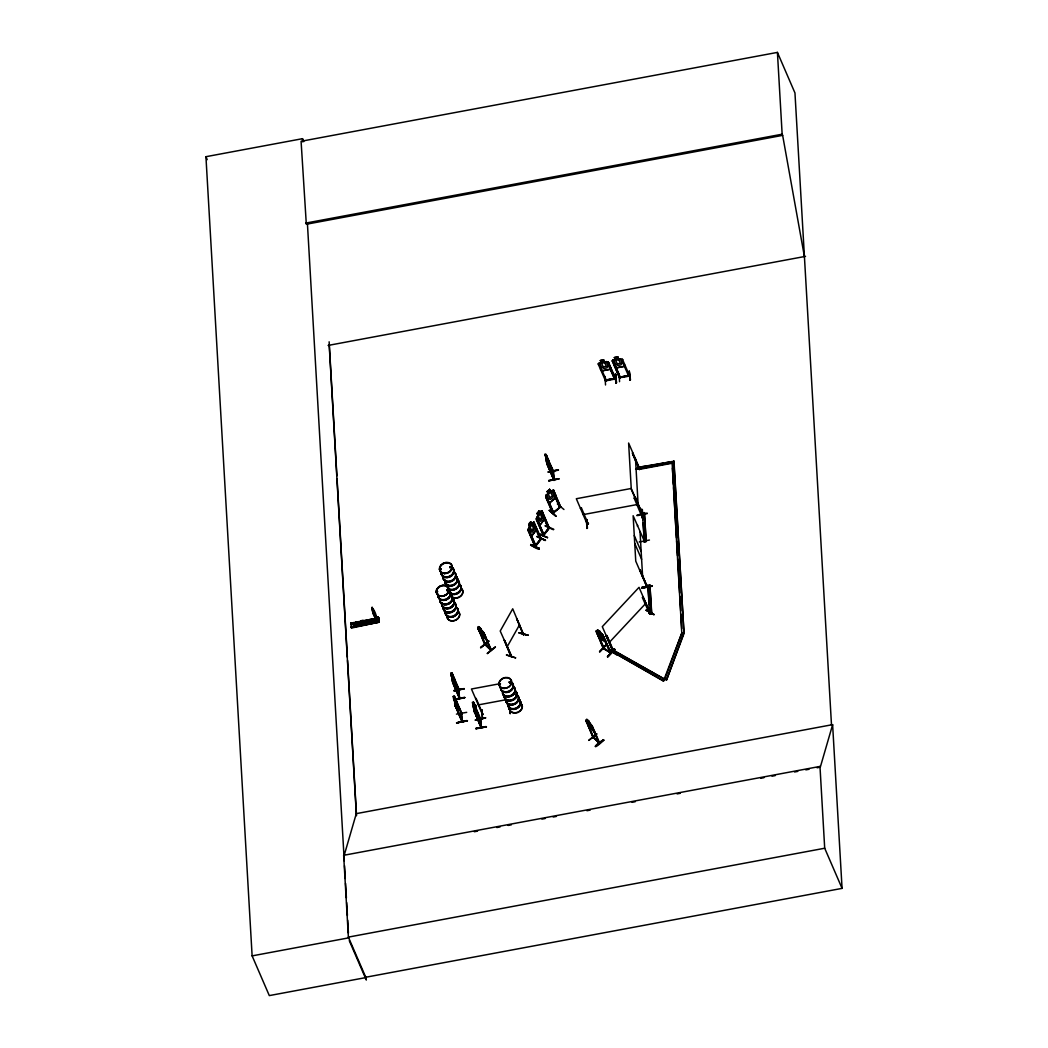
<?xml version="1.0" encoding="UTF-8"?>
<svg xmlns="http://www.w3.org/2000/svg" width="1048" height="1048" viewBox="0 0 1048 1048"><rect width="100%" height="100%" fill="white"/><g stroke="black" fill="none" stroke-linecap="round" stroke-linejoin="round"><path stroke-width="1.5" d="M552.453 512.682L553.252 512.014M552.624 513.324L560.431 506.76L553.554 490.87L553.069 491.669L559.724 507.311M553.37 512.655L552.466 512.551M559.514 506.682C561.872 505.359 556.855 510.166 553.318 512.171M553.645 512.852L546.545 496.765L545.825 497.368L552.846 513.52L560.745 506.878M378.118 618.425L377.87 618.346M555.492 497.721L555.532 495.115M547.934 501.651L549.571 502.922L555.65 497.8L555.702 495.115L553.357 489.796L560.745 506.97M608.954 650.284L616.971 654.515L609.333 649.891M609.15 649.642L616.604 654.856M376.56 618.228L376.743 619.067L377.647 618.189L378.538 620.442L377.948 617.364L378.695 619.093M610.224 651.738L610.748 652.066C613.172 655.838 600.779 644.979 603.347 648.581M603.976 648.083L603.334 647.651M605.836 640.904L605.914 642.385L602.548 634.407L596.129 631.027L604.211 648.529M351.08 624.241L350.91 623.036L353.805 622.695M378.996 621.32L379.101 622.054L351.368 627.385M352.56 623.115L378.76 617.731L378.865 619.224L354.237 624.045L378.865 619.224M354.159 623.639L378.813 618.556M379.062 622.237L351.303 627.503L354.106 626.953L353.713 622.486M377.739 618.058L377.883 618.477M510.664 655.878L511.345 656.598L504.284 640.223L510.926 656.533L511.293 655.616L510.677 655.943M523.004 634.066L523.686 634.721L516.585 618.386L523.175 634.616M549.283 510.337L556.003 516.258L549.322 510.258M549.375 510.599L555.912 516.219M361.324 623.167L361.377 622.499M475.438 720.133L485.565 717.945M548.183 472.15L558.414 470.159M649.446 540.034L639.201 541.986M480.574 719.622L480.154 718.745L480.966 727.823L474.39 711.016L474.089 711.854M481.006 726.238L481.373 726.971L480.652 726.303M481.124 727.142L480.181 719.583M481.412 727.561L473.932 710.479L481.32 727.666L480.77 719.255M553.383 479.093L553.396 478.32M545.969 456.535L545.916 454.544L546.637 462.653L554.064 479.774L554.078 478.857M638.966 468.168L639.463 468.757L639.057 468.063M639.66 468.482L639.372 469.504L639.306 468.548M642.083 513.389L640.931 514.28L634.145 498.075L635.075 497.892M644.533 541.109L643.931 540.598L643.917 541.502M644.415 541.646L642.398 512.983L644.376 512.616L646.236 541.502L644.245 541.868L643.944 540.689M644.69 541.855L633.136 515.721L635.756 561.152L646.826 586.788L646.511 585.256L646.97 585.95M437.147 592.028L437.54 591.491M437.606 591.779L437.042 592.277M440.055 569.3L440.514 568.75M440.212 569.038L440.068 569.182M446.92 589.579L447.064 590.889L448.387 590.05M446.828 589.867L447.968 589.277M449.723 567.505C449.946 565.54 452.068 568.055 451.216 566.719M450.037 567.099L451.256 567.296M448.046 589.775L447.837 589.448M448.112 590.116L447.706 589.395M451.688 567.348L451.308 566.588M454.007 690.855L464.238 688.601L453.994 690.514M456.443 714.133L466.714 712.352M464.251 688.955L453.902 690.658M499.778 684.41L500.224 683.872L499.529 684.2M499.922 684.54L500.499 683.794M509.642 682.615L509.407 681.724M511.083 681.79C509.918 680.519 511.201 683.296 510.638 681.58M509.184 682.287L510.18 683.008L510.992 681.75M516.52 694.706L516.14 693.946M458.631 689.689L459.469 698.584L458.985 690.16L452.107 674.27L459.391 690.946L458.736 689.584M459.076 697.261L458.985 690.16M459.666 697.837L459.168 697.156M459.915 698.413L452.435 681.239M461.644 713.806L461.159 712.758L461.906 721.849L461.421 713.426L454.544 697.536L461.827 714.212L461.827 713.439M462.351 721.679L454.871 704.505M376.677 618.988L376.887 618.333M610.486 367.18L610.172 369.341L602.286 370.887L600.399 369.053L602.338 370.717L610.159 369.25L610.355 367.101M614.456 366.145L616.342 367.887L624.215 366.355L624.529 364.18M481.098 727.05L480.285 719.845M553.108 471.521L553.619 472.176L553.58 471.299M553.645 478.988L546.768 463.098L554.117 478.988M554.091 479.643L553.252 470.683M644.376 541.358L644.35 540.702M647.206 586.592L646.983 585.347M540.65 538.174L540.283 539.432M549.139 527.563C547.947 532.698 540.663 535.371 544.082 535.135L536.93 519.009L536.393 519.729L543.506 535.829L536.288 518.564L537.938 515.315L537.008 513.389L538.947 510.795L539.851 512.944L541.109 512.302L542.681 515.957L542.392 518.812L540.572 521.223L538.921 520.948L537.349 517.306L538.03 515.354L537.192 513.402M541.672 512.721L548.484 528.69L549.139 527.812M515.59 657.882L506.367 654.961L515.59 657.803M461.369 713.531L462.011 721.207M461.867 714.029L455.212 699.75M535.698 545.392L534.716 545.942L535.266 546.768L527.969 529.567L529.712 526.266C527.105 524.642 531.637 519.035 531.611 523.895L532.869 523.253L534.454 526.895L534.153 529.751L532.332 532.174L530.694 531.899L528.768 524.327M531.794 535.869L528.048 529.502L533.838 521.956M541.148 511.228L536.38 518.603L540.008 525.048L544.58 518.983L542.13 510.9L541.056 511.175M484.621 644.245L491.171 650.507L491.014 649.668M485.748 645.031L484.818 644.834L478.294 628.656L485.814 645.136M490.765 649.852L490.359 649.419M485.355 644.939C482.408 640.865 492.481 652.393 490.975 649.708M592.775 737.111L599.535 742.927M592.998 737.635L593.954 737.897L586.408 721.483L593.024 737.687M593.404 737.596L593.142 736.823M598.447 742.194L593.325 737.36M598.683 742.849L592.107 726.605L599.351 743.307L598.631 742.783L599.653 743.032L592.159 725.805M599.037 742.665C600.818 745.311 597.452 740.15 592.683 737.085M546.074 456.509L546.257 455.762M605.534 384.983L605.05 376.52M587.43 528.323L586.775 519.572M473.591 703.653L473.408 704.4L472.412 702.304L474.037 710.518C470.015 687.514 480.311 719.373 476.303 715.758M452.16 674.414L451.95 675.161L450.954 673.065L452.461 679.811L454.636 683.624L453.732 678.056M454.583 697.68L454.387 698.427L453.391 696.33L454.898 703.077L457.072 706.902L456.168 701.335M604.224 648.62L596.666 632.35L603.203 648.502L610.054 651.882M329.216 345.224L356.294 813.641L343.98 856.059L343.652 855.312L819.981 766.429L820.296 767.175L817.073 767.778M820.296 767.175L832.61 724.758L831.496 724.967L794.96 92.945L777.42 52.4L301.09 141.284L306.317 224.246L782.646 135.362L804.419 256.563M372.158 607.329L372.878 612.962L376.717 621.254L376.546 618.32L376.704 619.067M612.831 651.424L613.421 652.249L602.299 626.665L639.044 587.339L650.114 613.014M648.974 612.818L649.55 613.591L649.433 612.176M553.043 513.415L545.681 496.294L546.113 494.944L553.423 489.861M545.667 496.398L546.178 495.01M665.284 678.135L681.79 633.097L683.885 633.844L666.62 679.877L664.733 679.628L663.436 681.095L681.79 633.097L672.148 463.242M666.62 679.877L683.676 633.346M361.35 622.905L362.32 621.831L363.42 622.276M363.486 623.219L363.473 622.316M482.473 714.264L482.276 713.583L482.997 714.16M482.984 714.526L476.067 698.282M502.437 693.37L509.852 709.457L498.743 683.925L471.443 689.008L482.512 714.579M437.121 591.622L436.951 592.29M446.671 589.788L447.548 590.6M499.962 684.069L499.503 684.292M490.254 649.315L485.093 644.494M593.679 737.373L593.928 737.949M530.773 544.58L539.144 548.274M530.602 545.222C547.449 551.733 534.598 549.231 530.799 544.501M539 533.642L547.541 537.637L538.855 534.244L539.026 533.55M539.078 533.956L547.541 537.637M535.056 546.453L541.148 539.013L533.969 522.952L540.702 539.615M540.309 539.55L535.449 545.353M540.965 538.384L534.965 546.519L528.166 530.668L528.991 530.091L535.882 546.1M543.283 535.515L549.073 527.891L542.497 512.144L541.96 512.852M548.274 527.995L548.484 528.69M549.1 527.55L543.663 535.685M549.375 528.061L541.986 510.966M605.089 380.044C608.574 379.625 603.321 381.59 606.242 380.123M615.543 378.59L605.22 379.992M614.429 378.852L615.595 378.918L608.207 361.835L604.46 361.887M619.132 377.044C620.22 378.931 642.149 372.957 620.337 376.992M629.285 375.367L619.591 377.503M628.315 375.734L629.259 375.066M519.074 632.979L528.336 635.324L519.179 632.73M511.476 656.192L500.21 631.027L512.721 608.809L523.568 634.734M507.088 646.917L519.598 624.7M613.722 651.005L613.408 652.197M649.249 613.29L650.179 612.805L649.603 613.499M649.943 612.307L649.341 612.923M650.192 612.884L642.961 596.836L642.345 597.504L649.773 614.207L651.764 613.84L649.904 584.941L647.913 585.321L649.564 613.709L651.764 613.84M603.897 638.442L603.321 639.254L600.989 637.826L597.478 631.865L598.447 631.97M379.049 622.145L351.421 628.066L351.237 626.678L377.503 621.569M363.407 623.049L362.529 623.888L361.311 623.233M613.08 651.922L606.216 636.162L606.831 635.494L613.499 652.184M440.501 568.894L441.169 569.221L440.37 569.654M449.841 567.06L450.601 566.614M451.505 567.479L449.815 567.61M451.452 567.767L451.465 566.719M448.308 590.26L447.535 590.784M509.263 681.934L509.734 682.628M510.009 682.707L510.677 682.156M531.519 523.856L533.891 521.839L541.213 538.96L535.436 546.624M528.991 530.091L528.166 530.668M537.218 519.14L536.393 519.729M531.677 535.96L536.249 529.882L536.17 527.092L536.262 529.921L531.768 536L530.301 534.716M537.205 536.511L545.261 540.572M553.789 529.319L545.392 525.559M543.689 534.401L548.301 528.271M538.973 549.021L539.157 548.248M536.773 536.589L545.563 540.257L537.179 536.484M545.838 454.675L553.619 471.417C549.99 467.814 556.462 493.464 553.148 471.417M614.285 378.249L615.333 378.341M614.534 378.826L608.285 364.376M615.202 378.394L606.32 380.28M620.154 377.175L619.158 377.346M620.403 377.765L614.167 362.988M628.341 375.25L628.538 376.18M629.389 375.341L620.364 377.293M588.02 523.214C585.426 522.886 589.985 524.026 587.941 523.581L587.299 524.327L576.321 498.73L630.909 488.538L642.07 514.057M588.269 524.131L581.404 507.9L580.5 508.385L581.404 507.9M641.821 513.481L641.533 512.826L641.612 513.612M641.939 514.123L642.306 513.31M454.334 678.148L455.487 687.632L455.199 681.043L452.055 672.895L452.435 681.305L452.186 679.694M458.041 710.871L457.229 709.692L458.041 710.871L457.635 704.322L454.491 696.16L454.871 704.57L454.622 702.972M553.724 512.865L547.161 498.219M598.264 363.905L598.984 362.962L606.713 361.547M613.028 359.962L612.189 360.905L612.949 359.909L622.25 358.835L629.638 375.918L629.18 375.433M663.436 681.095L611.154 651.096L612.438 649.629L664.524 679.13L666.41 679.379M611.364 651.594L612.438 649.629M523.175 633.686L523.646 634.708M509.276 709.562L509.524 708.514L509.394 709.588M599.993 631.42L597.412 629.979L599.928 631.499L602.325 634.8L610.093 652.734M597.347 632.769L596.417 632.612M598.329 636.359L600.032 638.822L605.98 642.306M600.766 633.451L599.862 631.512M600.714 633.464L602.548 634.407M600.032 638.822L598.487 636.319M603.897 637.132L603.438 636.464L610.853 653.074L603.294 648.502M607.093 635.651L606.216 636.162M642.607 597.661L642.961 596.836M606.609 644.284L599.495 651.764L606.753 644.612M599.823 651.922L606.661 644.52M602.469 634.485L611.01 652.773L610.368 652.472M607.958 656.886C629.141 634.184 593.312 672.148 614.311 648.974M607.63 656.664L614.246 648.909M607.552 656.651L614.809 649.498M651.332 613.368L654.24 614.626L651.646 613.08M609.176 642.555L645.922 603.229M537.559 520.463L544.109 535.07M535.751 545.484L529.319 531.401M480.416 719.413L473.539 703.522L480.351 720.107M361.612 622.433L363.224 622.119M363.237 623.285L361.874 623.704M447.064 589.814L447.732 589.238M510.573 682.3L509.538 682.34M516.088 695.296L516.402 694.248M547.108 491.578L549.689 489.39L547.108 491.578L548.065 493.516L547.056 495.259L548.628 498.914L550.606 499.385L553.016 497.355L553.632 494.695L552.06 491.054L550.475 491.486L549.558 489.468M546.768 496.962L545.825 497.368M549.571 502.922L555.65 497.8M557.353 503.957L563.942 509.498M485.421 645.306L477.783 627.333L483.128 631.748L486.377 638.258M480.77 628.538C475.451 623.115 485.093 633.411 484.569 635.678L484.202 636.293L482.237 634.525L478.923 628.368L479.696 628.656M478.871 629.18L478.006 628.892M481.7 630.424L484.111 633.018M477.783 627.333C477.665 630.254 485.958 642.319 486.298 638.18M483.718 634.014L484.569 634.302L483.718 634.014L490.569 650.035M480.613 647.559L488.813 640.996L480.613 647.546M480.888 647.769L488.879 641.219M487.281 653.349L495.285 646.826M487.372 653.651L495.442 647.127M593.181 737.543L593.587 738.198L585.911 720.159L592.133 725.91L588.714 721.312M585.819 720.225L587.718 721.561L586.867 719.4L588.976 721.299L592.317 729.12L588.622 724.836L586.867 719.4M586.985 722.006L586.133 721.705M588.976 721.299L586.775 719.478M588.085 725.478L594.596 732.513L594.413 731.006M588.714 740.373L596.928 733.823L588.897 740.36M603.831 740.229C589.002 753.944 596.915 741.617 603.845 740.242M595.395 746.176L603.399 739.652M600.491 360.551L601.342 362.595L599.941 363.577L601.526 367.219L603.871 368.464L607.002 367.848L608.01 365.949L606.425 362.307L604.473 361.979L603.7 359.844L600.347 360.499L601.185 362.464M553.567 472.216L546.27 455.539M459.417 697.64L452.553 681.842M646.131 610.054L649.144 611.547M646.262 610.29L653.769 614.678M509.747 709.562L509.105 708.579M440.396 569.195L440.933 568.763M586.408 519.965L586.959 528.506L586.828 519.559M613.774 651.306L606.831 635.494M606.189 380.188L606.229 379.821M376.73 618.687L376.756 618.792M499.844 683.61L500.119 683.571M490.923 649.917L483.993 633.791M603.936 648.922L596.129 631.027L598.382 632.049L597.491 629.9M373.651 614.154C367.966 600.976 377.241 611.6 376.926 621.215L373.442 614.194M482.028 709.837L482.408 718.731L482.093 710.086M510.153 713.505L510.075 709.208M510.101 713.557L509.656 707.57L510.389 713.505M617.744 356.857L614.403 357.604L617.744 356.857L618.595 358.809M600.347 360.591L603.714 359.936M601.329 362.503L598.146 363.905L605.574 380.961M613.565 361.835L612.621 361.717L613.538 361.534L620.337 377.83M621.726 360.237L622.63 359.765L621.726 360.237L628.721 376.193M606.491 380.699L599.508 364.835L598.565 364.717M607.683 363.237L608.587 362.752L607.683 363.237L614.678 379.193M624.215 366.355L616.342 367.887M619.093 373.533L619.551 381.695M615.818 382.703L616.447 382.913L615.844 374.398L615.137 374.188L615.91 382.926M606.294 379.992L614.259 378.433M629.861 379.704L630.49 379.913L629.272 371.215M549.65 466.936C548.68 468.286 542.799 447.273 545.929 456.378M546.742 462.626L546.375 461.041M548.301 459.522L549.676 468.967L548.418 459.509M372.092 607.342L373.376 610.146M375.8 618.503L375.42 617.351L378.236 616.8L378.865 621.543M375.446 617.678L378.236 616.8M355.901 626.376L355.599 622.119L358.495 621.778M360.905 621.097L361.298 625.551L360.905 621.097C366.774 616.774 363.197 632.075 363.721 620.547M350.975 623.259L378.76 617.77L378.983 622.08L378.511 620.717L375.695 621.268L376.166 622.63L375.42 617.351M354.172 623.128L378.813 618.307L354.185 623.377M378.839 618.648L351.159 624.647M375.721 621.595L378.511 620.717M354.394 625.957L377.49 621.477M354.447 626.639L377.529 622.027M546.768 463.098L546.82 463.858L547.121 463.033M639.725 469.425L632.481 453.522L639.372 469.504L639.49 467.945M548.628 480.482L559.003 478.818L548.759 480.862M548.733 480.757L558.99 478.897M635.782 468.744L640.184 467.906M635.691 468.888L644.468 467.172M635.599 469.268L642.136 468.011M640.904 513.703L642.398 513.887L635.363 497.341L635.088 498.193M641.586 513.179L640.931 514.28M587.194 523.279L588.347 523.738L587.05 523.751M588.295 524.092L587.483 524.288M647.219 513.166C637.669 514.123 629.389 517.804 647.258 513.572M641.638 509.328L642.359 509.551L642.909 518.053L642.28 517.843M637.367 526.148L637.669 525.31M640.289 570.741L639.883 570.033L647.179 586.71L640.249 569.968M641.756 587.483C673.445 581.692 620.73 592.487 652.144 586.225M652.105 585.845L641.743 587.404M641.874 587.81L652.118 585.766M472.596 705.094L476.106 712.876L475.176 707.308M476.552 710.321C479.473 739.574 473.238 681.907 476.971 716.871M475.32 719.937L485.669 717.828L475.464 720.264M486.128 726.539C454.544 732.198 507.717 723.474 475.884 728.439M486.259 726.814L476.015 728.845M343.652 855.312L348.381 937.109L365.896 977.574L269.31 995.6L252.123 955.881L205.932 156.702L302.505 138.677L303.776 141.624M305.82 223.08L782.149 134.21L782.646 135.362M328.103 345.434L805.532 256.354M673.93 462.378L639.752 468.757L639.66 467.094L673.995 461.225L683.99 633.215L681.999 633.582M639.66 467.094L652.275 465.286M655.38 464.696L663.135 463.255M666.24 462.679L669.345 462.089M642.319 513.179L642.293 513.992L631.237 488.46L628.617 443.029L639.961 469.255L672.541 463.177M583.186 514.607L637.787 504.429M644.035 541.384L646.236 541.502M450.954 673.065L451.23 675.842M681.79 633.097L683.781 632.717M452.081 677.794L451.151 675.829M454.95 698.243L454.544 697.536M453.561 699.134L453.391 696.33M455.854 698.924L464.775 697.601L455.998 699.632M455.867 698.99L464.631 697.326M455.959 699.212L464.762 697.68M456.758 701.413L457.924 710.898M454.976 705.108L462.325 720.998L454.976 705.108L461.841 721.692M455.029 705.88L455.343 705.042M478.32 704.898L505.621 699.802M467.054 720.539C435.13 727.469 488.761 716.4 456.967 722.779M456.928 722.753L467.198 720.945M356.294 813.641L832.61 724.64L842.068 888.376L365.752 977.247M474.325 831.732L477.534 831.13M496.844 827.527L500.066 826.924M508.11 825.431L511.332 824.828M541.908 819.117L545.13 818.527M553.174 817.021L556.383 816.418M586.959 810.72L590.181 810.117M632.023 802.31L635.245 801.707M677.074 793.899L680.296 793.297M760.756 778.284L763.979 777.682M772.022 776.188L775.245 775.586M794.554 771.983L797.764 771.38M805.82 769.874L809.03 769.284M348.381 937.109L824.697 848.238L842.068 888.376M252.123 955.881L348.709 937.855M484.844 643.904L485.276 644.572M450.666 567.623L449.946 567.243M477.705 627.398L479.604 628.735L478.753 626.573M619.551 377.922L612.307 360.813L619.63 377.974M605.495 380.922L615.477 378.944L608.207 361.927M615.779 374.385L616.447 382.9M629.992 379.952L629.363 371.437M641.664 509.328L642.345 518.157L641.861 509.59M559.868 507.625L554.72 495.796M519.074 632.887L528.061 635.232M603.556 648.162L604.303 648.699M610.657 653.009L603.438 636.464M541.056 511.083L539.759 512.904L538.908 510.952M544.58 518.983L540.008 525.048M531.559 523.699L530.812 521.786M376.599 618.503L373.154 610.185M553.2 472.19L546.322 456.299M644.245 542.13L644.192 541.266M459.771 697.575L452.553 681.213M612.661 650.127L664.524 679.13M611.154 651.096L663.227 680.597M646.236 610.277L648.843 611.809M361.704 623.77L361.259 622.997M550.462 491.289L549.624 489.337M589.002 721.954L587.456 720.173M592.107 726.605L592.683 727.129L591.832 726.84M486.482 639.503L480.063 632.586M603.517 739.914L595.5 746.425M378.538 620.442L377.699 617.416L377.83 618.752M491.46 650.153L491.211 649.485M476.29 715.666L477.089 716.845L473.329 702.409M548.89 467.788L549.794 468.954M617.665 356.936L618.516 358.992L620.481 359.307L622.054 362.962L621.058 364.848L617.927 365.464L615.569 364.232L613.984 360.577L615.386 359.595L614.39 357.512M639.267 468.744L632.442 452.749L632.848 453.457M642.398 512.983L642.974 519.795M641.992 512.564L642.359 513.297M634.289 535.62L641.166 551.497M634.734 543.427L641.612 559.304M647.913 585.321L649.223 604.735M639.883 570.033L646.721 586.029M546.034 454.282L548.314 459.614M545.091 454.426L549.466 464.329M546.82 463.858L553.632 479.67M545.759 496.359L548.012 501.56M553.462 529.751L545.104 526.004M544.161 518.498L548.772 528.821M535.934 529.437L540.244 539.641M504.599 640.302L511.542 656.271M483.966 633.044L491.447 650.192M480.6 628.486L480.888 629.141L479.342 627.346M476.093 710.059L480.469 720.264M451.95 672.921L459.456 690.16M454.033 679.366L459.037 691.012M452.592 682.615L459.404 698.413M454.374 696.186L461.893 713.426M453.43 696.488L454.269 698.453M453.692 699.082L454.518 701.06M205.932 156.702L207.203 159.637M375.695 621.268L376.062 622.093M358.704 625.826L358.403 621.569M349.272 940.659L366.315 980.05L366.145 977.181M480.822 719.413L473.486 702.147L473.29 704.426M547.842 459.417L548.798 464.971L546.27 459.116L546.296 461.081M486.22 638.258L486.403 639.581M629.206 371.189L629.927 380.031M615.163 374.188L615.883 383.018M547.947 460.806L548.13 463.413M546.362 457.164L546.545 459.758M545.694 455.998L545.812 457.675L545.405 455.343M350.91 623.036L351.303 627.503M644.546 541.2L644.599 541.973M635.363 497.341L635.416 498.114L634.145 498.075M546.637 455.461L546.676 456.234M819.981 766.429L824.697 848.238M777.42 52.4L782.149 134.21M683.99 633.215L673.772 460.727M672.436 468.115L673.366 484.333M673.563 487.582L676.471 537.873M676.654 541.122L677.493 555.715M677.689 558.964L679.654 593.024M679.838 596.273L680.689 610.879M680.873 614.115L681.711 628.721M649.904 584.941L651.555 613.342M644.376 512.616L646.026 541.004M649.406 607.892L649.773 614.207M639.87 467.591L639.961 469.255M643.158 522.952L643.97 537.139M640.014 531.611L642.634 577.042M635.494 458.919L638.114 504.35M453.994 697.916L454.085 699.592L453.705 697.261M329.137 341.805L336.893 475.805M337.076 479.08L347.373 657.188M347.556 660.463L356.53 815.698M302.505 138.677L302.689 141.899M307.444 224.036L344.255 860.866M344.53 865.674L345.277 878.512M345.552 883.32L346.39 897.756M346.665 902.577L347.412 915.402M347.687 920.21L348.421 933.048M453.876 572.025A6.589 5.201 -23.4 0 1 451.531 581.457A6.589 5.201 -23.4 0 1 443.33 576.4M453.823 571.71A6.681 5.279 -23.4 0 1 452.238 580.893A6.681 5.279 -23.4 0 1 442.99 577.579M456.548 576.61A6.602 5.214 -23.4 0 1 452.304 585.426A6.602 5.214 -23.4 0 1 444.902 580.081M456.417 576.387A6.563 5.175 -23.4 0 1 452.199 585.151A6.563 5.175 -23.4 0 1 444.837 579.832M451.924 567.322A6.681 5.279 -23.4 0 1 449.553 576.885A6.681 5.279 -23.4 0 1 441.234 571.763M454.636 572.208A6.589 5.201 -23.4 0 1 451.203 580.723A6.589 5.201 -23.4 0 1 442.872 577.081M451.976 567.649A6.589 5.201 -23.4 0 1 449.631 577.068A6.589 5.201 -23.4 0 1 441.431 572.025M454.819 572.404A6.681 5.279 -23.4 0 1 451.347 581.037A6.681 5.279 -23.4 0 1 442.898 577.356M451.832 567.099A6.681 5.279 -23.4 0 1 449.448 576.649A6.681 5.279 -23.4 0 1 441.143 571.54M452.736 567.82A6.589 5.201 -23.4 0 1 448.505 576.623A6.589 5.201 -23.4 0 1 441.116 571.291M459.286 584.522A6.589 5.201 -23.4 0 1 459.718 592.041A6.589 5.201 -23.4 0 1 450.692 593.718M459.234 584.208A6.681 5.279 -23.4 0 1 459.679 591.819A6.681 5.279 -23.4 0 1 450.522 593.535M461.958 589.107A6.602 5.214 -23.4 0 1 460.714 596.286A6.602 5.214 -23.4 0 1 452.264 597.399M460.753 587.98A6.563 5.175 -23.4 0 1 460.583 596.024A6.563 5.175 -23.4 0 1 451.112 596.233M456.692 577.042A6.563 5.175 -23.4 0 1 453.286 585.518A6.563 5.175 -23.4 0 1 444.981 581.902M456.627 576.78A6.602 5.214 -23.4 0 1 453.195 585.308A6.602 5.214 -23.4 0 1 444.837 581.666M457.334 579.819A6.681 5.279 -23.4 0 1 457.779 587.443A6.681 5.279 -23.4 0 1 448.623 589.146M446.5 585.688A6.681 5.279 -23.4 0 1 446.644 584.26M460.046 584.705A6.589 5.201 -23.4 0 1 458.801 591.884A6.589 5.201 -23.4 0 1 450.365 592.985M457.387 580.147A6.589 5.201 -23.4 0 1 457.819 587.653A6.589 5.201 -23.4 0 1 448.793 589.343M446.697 585.937A6.589 5.201 -23.4 0 1 446.841 584.522M459.129 583.985A6.681 5.279 -23.4 0 1 459.574 591.596A6.681 5.279 -23.4 0 1 450.417 593.312M457.242 579.596A6.681 5.279 -23.4 0 1 457.675 587.221A6.681 5.279 -23.4 0 1 448.518 588.924M446.71 586.814A6.681 5.279 -23.4 0 1 446.54 584.037M457.072 579.4A6.589 5.201 -23.4 0 1 457.504 586.919A6.589 5.201 -23.4 0 1 448.465 588.609M446.684 586.526A6.589 5.201 -23.4 0 1 446.527 583.775M450.679 594.806A6.589 5.201 -23.4 0 1 449.107 603.858A6.589 5.201 -23.4 0 1 439.99 600.596M450.627 594.478A6.681 5.279 -23.4 0 1 449.029 603.661A6.681 5.279 -23.4 0 1 439.793 600.36M452.343 598.631A6.602 5.214 -23.4 0 1 449.985 608.076A6.602 5.214 -23.4 0 1 441.784 603.019M452.133 598.238A6.563 5.175 -23.4 0 1 449.789 607.617A6.602 5.214 -23.4 0 1 441.64 602.692M441.627 602.6A6.563 5.175 -23.4 0 0 449.789 607.617A6.602 5.214 -23.4 0 0 452.199 598.316M448.727 590.103A6.681 5.279 -23.4 0 1 446.343 599.653A6.681 5.279 -23.4 0 1 438.038 594.53M450.352 594.072A6.589 5.201 -23.4 0 1 448.78 603.124A6.589 5.201 -23.4 0 1 439.675 599.862M448.78 590.417A6.589 5.201 -23.4 0 1 446.422 599.836A6.589 5.201 -23.4 0 1 438.234 594.792M450.522 594.255A6.681 5.279 -23.4 0 1 448.937 603.438A6.681 5.279 -23.4 0 1 439.688 600.124M448.623 589.88A6.681 5.279 -23.4 0 1 446.251 599.43A6.681 5.279 -23.4 0 1 437.933 594.308M449.54 590.6A6.589 5.201 -23.4 0 1 445.295 599.391A6.589 5.201 -23.4 0 1 437.907 594.059M456.077 607.303A6.589 5.201 -23.4 0 1 453.732 616.722A6.589 5.201 -23.4 0 1 445.531 611.678M456.024 606.975A6.681 5.279 -23.4 0 1 453.653 616.538A6.681 5.279 -23.4 0 1 445.334 611.416M457.609 610.814A6.602 5.214 -23.4 0 1 455.264 620.259A6.602 5.214 -23.4 0 1 447.051 615.202M453.496 599.81A6.563 5.175 -23.4 0 1 449.278 608.574A6.563 5.175 -23.4 0 1 441.915 603.255M457.675 610.958A6.602 5.214 -23.4 0 1 456.103 620.036A6.602 5.214 -23.4 0 1 446.972 616.761M454.138 602.6A6.681 5.279 -23.4 0 1 451.754 612.15A6.681 5.279 -23.4 0 1 443.435 607.028M456.836 607.473A6.589 5.201 -23.4 0 1 452.605 616.276A6.589 5.201 -23.4 0 1 445.217 610.932M454.19 602.914A6.589 5.201 -23.4 0 1 451.832 612.333A6.589 5.201 -23.4 0 1 443.631 607.29M455.932 606.753A6.681 5.279 -23.4 0 1 453.548 616.303A6.681 5.279 -23.4 0 1 445.243 611.194M454.033 602.364A6.681 5.279 -23.4 0 1 451.649 611.927A6.681 5.279 -23.4 0 1 443.343 606.805M453.863 602.181A6.589 5.201 -23.4 0 1 452.291 611.233A6.589 5.201 -23.4 0 1 443.186 607.971M514.371 687.802A6.589 5.201 -23.4 0 1 511.725 695.951A6.589 5.201 -23.4 0 1 502.909 694.025M514.332 687.501A6.681 5.279 -23.4 0 1 511.647 695.754A6.681 5.279 -23.4 0 1 502.713 693.802M504.429 697.549A6.602 5.214 -23.4 0 0 513.992 699.029A6.602 5.214 -23.4 0 0 514.83 690.409A6.55 5.175 -23.4 0 1 513.913 698.898A6.55 5.175 -23.4 0 1 504.429 697.431M512.446 683.113A6.681 5.279 -23.4 0 1 508.961 691.745A6.681 5.279 -23.4 0 1 500.512 688.064M512.983 686.165A6.589 5.201 -23.4 0 1 512.144 694.772A6.589 5.201 -23.4 0 1 502.595 693.291M512.472 683.427A6.589 5.201 -23.4 0 1 509.826 691.562A6.589 5.201 -23.4 0 1 501.01 689.636M513.153 686.348A6.681 5.279 -23.4 0 1 512.302 695.073A6.681 5.279 -23.4 0 1 502.621 693.58M512.341 682.89A6.681 5.279 -23.4 0 1 508.87 691.523A6.681 5.279 -23.4 0 1 500.42 687.842M512.158 682.693A6.589 5.201 -23.4 0 1 509.511 690.829A6.589 5.201 -23.4 0 1 500.695 688.903M519.782 700.3A6.589 5.201 -23.4 0 1 516.35 708.815A6.589 5.201 -23.4 0 1 508.018 705.186M518.655 699.068A6.681 5.279 -23.4 0 1 517.057 708.251A6.681 5.279 -23.4 0 1 507.822 704.937M520.306 703.051A6.602 5.214 -23.4 0 1 517.948 712.496A6.602 5.214 -23.4 0 1 509.734 707.439M520.162 702.841A6.55 5.175 -23.4 0 1 517.817 712.208A6.55 5.175 -23.4 0 1 509.682 707.19M515.026 690.999A6.55 5.175 -23.4 0 1 514.201 699.553A6.55 5.175 -23.4 0 1 504.704 698.086M514.961 690.724A6.602 5.214 -23.4 0 1 514.123 699.344A6.602 5.214 -23.4 0 1 504.56 697.863M516.756 694.693A6.681 5.279 -23.4 0 1 515.158 703.863A6.681 5.279 -23.4 0 1 505.922 700.562M518.38 698.662A6.589 5.201 -23.4 0 1 517.542 707.256A6.589 5.201 -23.4 0 1 507.992 705.776M516.808 695.007A6.589 5.201 -23.4 0 1 515.236 704.06A6.589 5.201 -23.4 0 1 506.119 700.798M518.55 698.846A6.681 5.279 -23.4 0 1 516.965 708.029A6.681 5.279 -23.4 0 1 507.717 704.715M516.664 694.457A6.681 5.279 -23.4 0 1 515.066 703.64A6.681 5.279 -23.4 0 1 505.83 700.339M517.568 695.178A6.589 5.201 -23.4 0 1 514.136 703.693A6.589 5.201 -23.4 0 1 505.804 700.064M530.864 544.842L539.222 548.602L530.864 544.842M530.589 522.69L529.699 524.891L530.589 522.69M538.816 511.751L537.938 513.952L538.816 511.751M531.899 524.537L530.078 526.961L531.663 530.602L533.471 528.192L531.899 524.537M540.139 513.599L538.318 516.009L539.89 519.664L541.711 517.24L540.139 513.599M549.349 490.215L548.065 492.18L549.349 490.215M550.763 492.141L548.34 494.171L549.925 497.813L552.335 495.783L550.763 492.141M617.259 357.473L615.241 357.866L617.534 358.115L617.259 357.473M603.203 360.46L601.185 360.853L603.491 361.115L603.203 360.46M618.805 359.634L615.661 360.25L617.246 363.905L620.377 363.289L618.805 359.634M604.748 362.634L601.618 363.25L603.203 366.892L606.334 366.276L604.748 362.634M558.414 469.845L548.078 471.914L558.401 469.845M473.748 705.029L475.438 711.304L473.683 705.055M599.666 631.499L598.159 630.595L599.941 632.154L599.666 631.499M601.067 634.04L598.736 632.625L600.308 636.267L602.652 637.682L601.067 634.04M590.05 723.906L588.085 722.138L589.67 725.779L591.635 727.548L590.05 723.906M481.936 631.079L479.971 629.311L481.556 632.966L483.521 634.734L481.936 631.079M455.605 687.606L454.806 686.427L455.487 687.632M473.015 703.889L472.727 703.234L473.12 705.566L473.015 703.889M453.81 679.458L452.238 675.803L453.967 682.065L453.81 679.458M451.557 674.65L451.269 673.995L451.649 676.327L451.557 674.65M456.247 702.723L454.662 699.082L456.391 705.33L456.247 702.723M444.418 573.256A6.563 5.175 -23.4 0 0 451.832 565.317A6.563 5.175 -23.4 0 0 441.064 564.938A6.563 5.175 -23.4 0 0 444.418 573.256M444.588 573.636A6.563 5.175 -23.4 0 0 452.002 565.697A6.563 5.175 -23.4 0 0 441.221 565.317A6.563 5.175 -23.4 0 0 444.588 573.636M444.483 573.426A6.602 5.214 -23.4 0 0 451.937 565.448A6.602 5.214 -23.4 0 0 441.09 565.069A6.602 5.214 -23.4 0 0 444.483 573.426M441.221 596.024A6.563 5.175 -23.4 0 0 448.636 588.098A6.563 5.175 -23.4 0 0 437.854 587.705A6.563 5.175 -23.4 0 0 441.221 596.024M441.378 596.404A6.563 5.175 -23.4 0 0 448.793 588.478A6.563 5.175 -23.4 0 0 438.025 588.085A6.563 5.175 -23.4 0 0 441.378 596.404M441.274 596.207A6.602 5.214 -23.4 0 0 448.727 588.229A6.602 5.214 -23.4 0 0 437.894 587.836A6.602 5.214 -23.4 0 0 441.274 596.207M503.905 688.313A6.602 5.214 -23.4 0 0 511.359 680.322A6.602 5.214 -23.4 0 0 500.525 679.942A6.602 5.214 -23.4 0 0 503.905 688.313M504.009 688.484A6.55 5.175 -23.4 0 0 511.398 680.558A6.55 5.175 -23.4 0 0 500.656 680.178A6.55 5.175 -23.4 0 0 504.009 688.484"/></g></svg>
